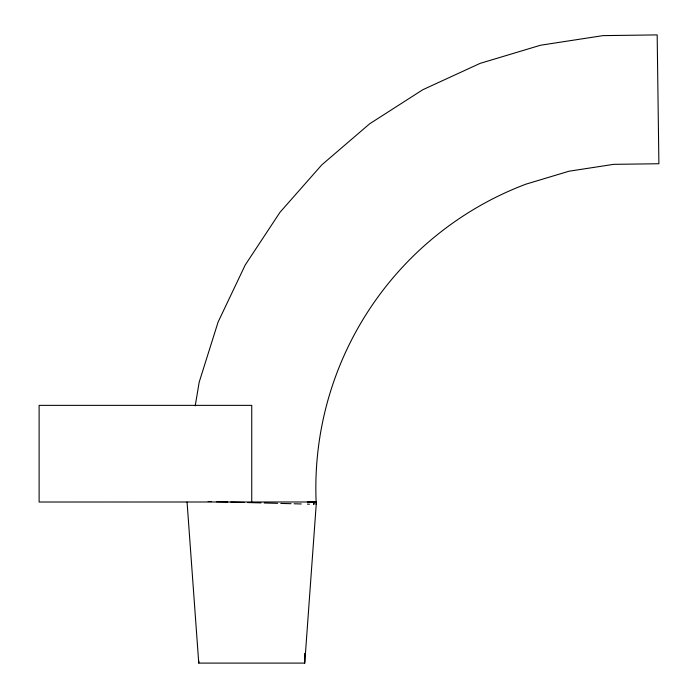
<?xml version="1.0" encoding="UTF-8"?>
<svg xmlns="http://www.w3.org/2000/svg" width="698" height="698" viewBox="0 0 698 698"><rect width="100%" height="100%" fill="white"/><g stroke="black" fill="none" stroke-linecap="round" stroke-linejoin="round"><path stroke-width="1.05" d="M313.725 504.331L313.952 501.958L307.373 502.019M313.943 504.331L313.952 501.958M316.081 504.357L316.142 502.019A324.771 324.771 0 0 1 525.821 184.193L569.079 171.202L613.725 164.344L658.886 163.742L657.176 34.9L603.028 35.624L540.627 45.213L480.163 63.361L422.796 89.728L369.652 123.799L321.743 164.92L280.003 212.279L245.234 264.978L218.116 321.987L199.174 382.216L195.222 405.835M187.064 502.019L198.756 663.1L304.747 663.1L316.395 502.019L314.004 501.993M313.611 501.984L39.114 502.019L39.114 405.364L251.742 405.364L251.742 502.019M316.142 502.019L314.074 502.002L315.653 502.019M208.187 501.504L211.267 501.583M216.397 501.722L227.757 502.019M230.864 502.106L244.387 502.464M247.511 502.543L261.052 502.9M264.184 502.988L277.664 503.337M280.771 503.424L291.066 503.694M294.137 503.773L301.318 503.965M307.452 504.13L309.484 504.192M304.703 653.302L304.703 663.1M198.756 660.927L198.756 663.1"/></g></svg>
